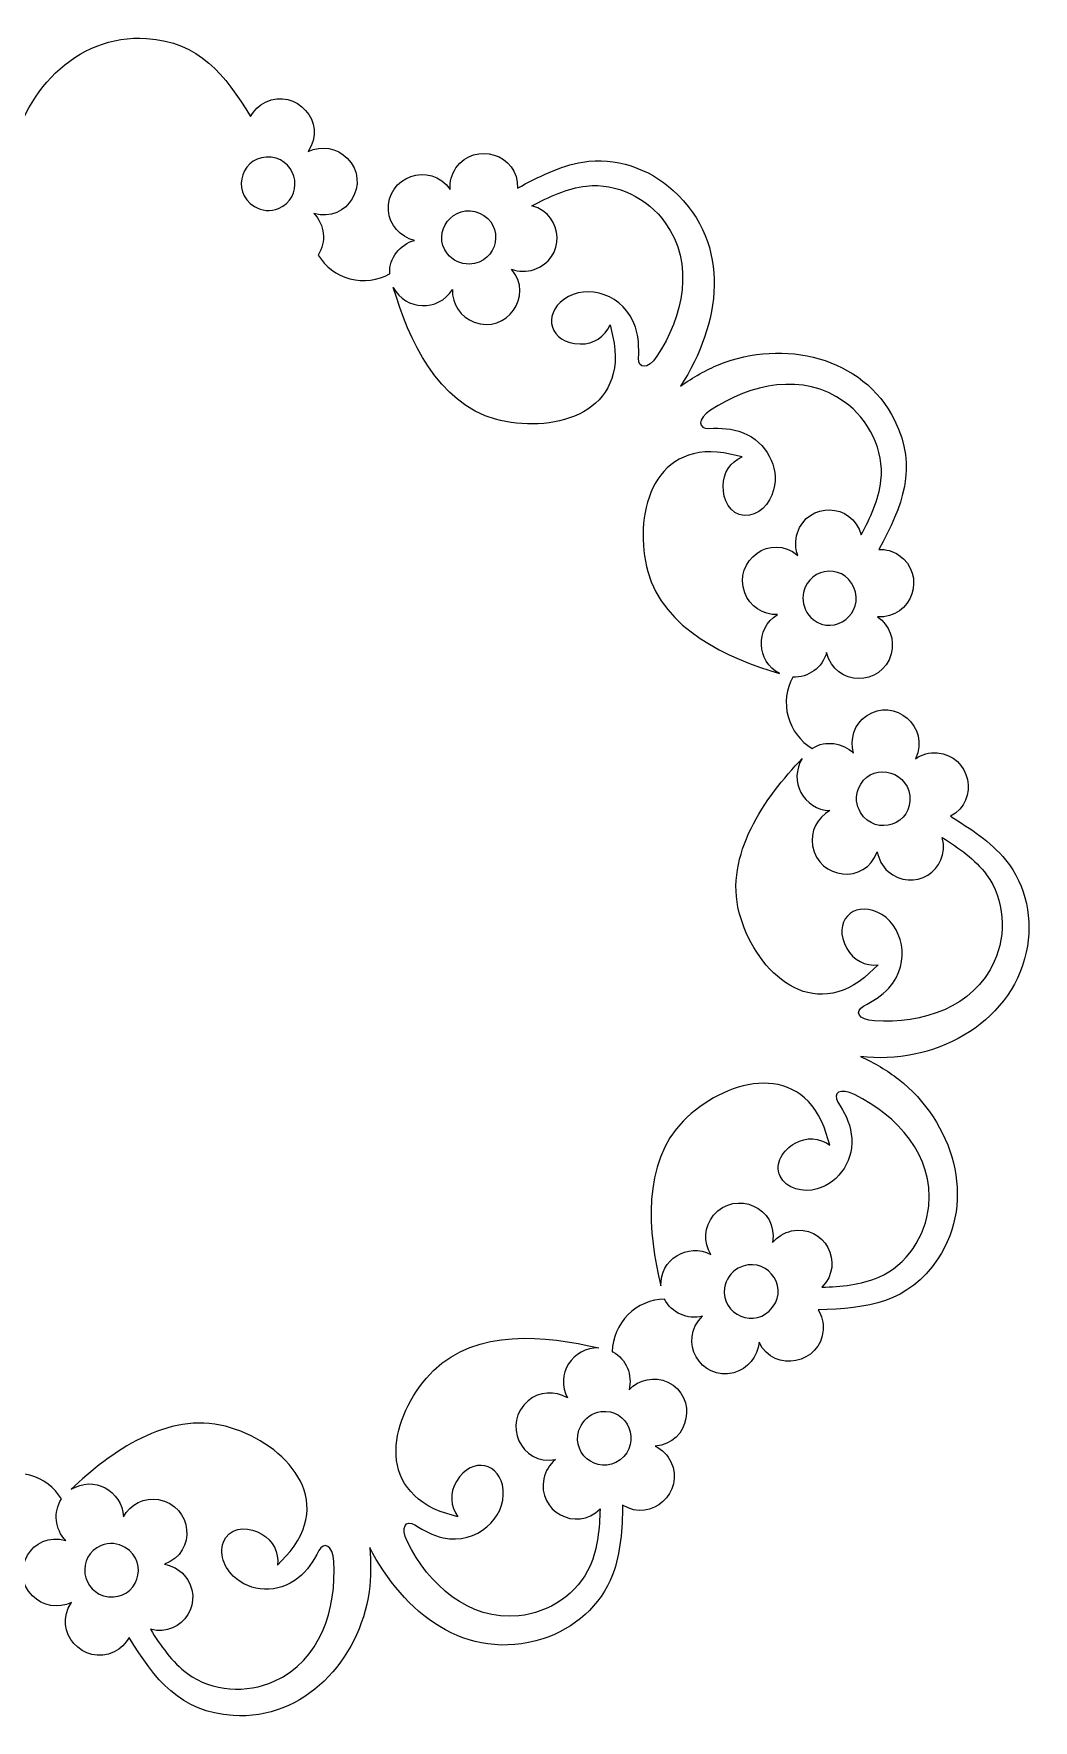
# Model space of a CAD drawing. Header units: millimetres. Extents: x -298 to 304, y -443 to 448.
# Drawn here: x 153 to 303.9, y 172.2 to 427 of the extents above; entities that cross this region are included whole.
import ezdxf

# ---------------------------------------------------------------- set-up
doc = ezdxf.new("R2010")
doc.units = ezdxf.units.MM
doc.header["$MEASUREMENT"] = 0
doc.layers.add('Camada 1', color=7, linetype='Continuous')

msp = doc.modelspace()

# ---------------------------------------------------------------- linework, layer by layer
at = {"layer": 'Camada 1', "color": 250, "lineweight": 9}
for points, knots in [([(250.6709, 373.7931), (256.6505, 383.0822), (258.5809, 395.1008), (249.5403, 403.3595), (249.5403, 403.3595), (245.9037, 406.6817), (240.8046, 408.4414), (235.9043, 407.6294), (235.9043, 407.6294), (232.382, 407.0458), (229.1413, 405.3865), (226.0405, 403.6941), (226.0405, 403.6941), (226.2273, 408.8275), (219.5737, 410.8767), (216.7305, 406.7501), (216.7305, 406.7501), (216.0724, 405.7952), (215.7827, 404.6458), (215.8684, 403.4928), (215.8684, 403.4928), (212.8691, 407.8434), (206.1228, 405.3843), (206.5356, 400.3041), (206.5356, 400.3041), (206.7145, 398.1058), (208.3403, 396.3195), (210.4603, 395.8075), (210.4603, 395.8075), (208.3112, 395.1915), (206.5969, 393.1408), (206.7314, 390.834), (206.7314, 390.834), (206.7314, 390.834), (206.7412, 390.7429), (206.7412, 390.7429), (206.7412, 390.7429), (206.7285, 390.7333), (206.7383, 390.737), (206.7202, 390.7309), (206.7202, 390.7309), (204.9348, 389.7408), (202.7816, 389.4502), (200.7219, 390.0019), (200.7219, 390.0019), (198.6862, 390.5473), (196.9874, 391.8496), (195.9294, 393.581), (195.9294, 393.581), (197.1996, 395.5925), (196.9188, 398.1697), (195.267, 399.8784), (195.267, 399.8784), (200.403, 398.3645), (203.9516, 404.5447), (200.3201, 408.2168), (200.3201, 408.2168), (198.7757, 409.7786), (196.4019, 410.1762), (194.426, 409.2383), (194.426, 409.2383), (197.3967, 413.5948), (192.5654, 418.936), (187.9646, 416.69), (187.9646, 416.69), (186.9987, 416.2185), (186.2194, 415.4461), (185.7174, 414.4985), (185.7174, 414.4985), (181.8352, 420.8611), (177.9942, 425.8007), (170.0104, 426.3232), (170.0104, 426.3232), (159.294, 427.0246), (150.9153, 417.9285), (149.4688, 407.5667), (149.4688, 407.5667), (149.1779, 405.4828), (149.1556, 403.2139), (149.3716, 400.9071), (149.3716, 400.9071), (149.3716, 400.9071), (147.5454, 404.4559), (147.5454, 404.4559), (147.5454, 404.4559), (142.5026, 412.602), (132.5023, 417.6596), (123.201, 414.7111), (123.201, 414.7111), (118.5055, 413.2229), (114.432, 409.6868), (112.6852, 405.037), (112.6852, 405.037), (111.4293, 401.6948), (111.2461, 398.0587), (111.1615, 394.527), (111.1615, 394.527), (106.809, 397.2555), (101.7076, 392.518), (103.8596, 387.9923), (103.8596, 387.9923), (104.3576, 386.945), (105.2081, 386.1194), (106.2496, 385.6172), (106.2496, 385.6172), (100.9822, 385.1951), (99.7388, 378.1229), (104.3447, 375.9404), (104.3447, 375.9404), (106.338, 374.9961), (108.6979, 375.511), (110.2012, 377.0909), (110.2012, 377.0909), (109.66, 374.9217), (110.579, 372.4118), (112.644, 371.3749), (112.644, 371.3749), (112.644, 371.3749), (112.7277, 371.3377), (112.7277, 371.3377), (112.7277, 371.3377), (112.7298, 371.3219), (112.7313, 371.3324), (112.7277, 371.3135), (112.7277, 371.3135), (112.6924, 369.2723), (111.8675, 367.2623), (110.3599, 365.7544), (110.3599, 365.7544), (108.8697, 364.2642), (106.8925, 363.4441), (104.8639, 363.3937), (104.8639, 363.3937), (103.7571, 365.4993), (101.3847, 366.5447), (99.079, 365.9685), (99.079, 365.9685), (102.9582, 369.6596), (99.3802, 375.8227), (94.3842, 374.5139), (94.3842, 374.5139), (92.2597, 373.9574), (90.7284, 372.1003), (90.5526, 369.9202), (90.5526, 369.9202), (88.2652, 374.6711), (81.2239, 373.1577), (80.8686, 368.0504), (80.8686, 368.0504), (80.794, 366.978), (81.0732, 365.917), (81.6429, 365.0084), (81.6429, 365.0084), (74.1916, 364.8276), (67.9933, 363.9711), (63.5489, 357.3181), (63.5489, 357.3181), (57.5832, 348.3881), (61.2714, 336.584), (69.5217, 330.1503), (69.5217, 330.1503), (71.1809, 328.8565), (73.1347, 327.7027), (75.2405, 326.7363), (75.2405, 326.7363), (75.2405, 326.7363), (71.254, 326.9292), (71.254, 326.9292), (71.254, 326.9292), (61.6779, 326.6351), (52.2977, 320.5034), (50.2005, 310.974), (50.2005, 310.974), (49.1416, 306.1635), (50.1673, 300.8676), (53.3207, 297.0298), (53.3207, 297.0298), (55.5872, 294.2713), (58.6445, 292.2945), (61.6608, 290.4553), (61.6608, 290.4553), (57.1216, 288.0502), (58.6737, 281.2635), (63.6691, 280.8645), (63.6691, 280.8645), (64.8251, 280.7722), (65.9652, 281.0959), (66.921, 281.7466), (66.921, 281.7466), (64.6528, 276.9739), (70.1557, 272.3609), (74.3489, 275.2587), (74.3489, 275.2587), (76.1633, 276.5126), (76.8973, 278.8138), (76.2807, 280.9056), (76.2807, 280.9056), (77.8887, 279.3524), (80.5218, 278.8933), (82.4525, 280.1633), (82.4525, 280.1633), (82.4525, 280.1633), (82.5263, 280.2172), (82.5263, 280.2172), (82.5263, 280.2172), (82.5411, 280.2109), (82.5329, 280.2176), (82.5473, 280.2051), (82.5473, 280.2051), (84.2974, 279.1538), (85.6256, 277.4345), (86.1777, 275.375), (86.1777, 275.375), (86.7232, 273.3391), (86.4449, 271.2169), (85.4743, 269.4349), (85.4743, 269.4349), (83.0973, 269.5291), (81.0056, 267.9973), (80.3519, 265.7124), (80.3519, 265.7124), (79.095, 270.9173), (71.9684, 270.9004), (70.6041, 265.9194), (70.6041, 265.9194), (70.0237, 263.801), (70.8663, 261.5464), (72.6665, 260.3041), (72.6665, 260.3041), (67.4084, 260.6987), (65.1983, 253.8441), (69.444, 250.9825), (69.444, 250.9825), (70.335, 250.3818), (71.3937, 250.0932), (72.4653, 250.1322), (72.4653, 250.1322), (68.8962, 243.5888), (66.539, 237.7927), (70.0783, 230.6172), (70.0783, 230.6172), (74.8291, 220.9857), (86.8958, 218.2777), (96.5928, 222.206), (96.5928, 222.206), (98.5428, 222.996), (100.5188, 224.111), (102.4088, 225.4515), (102.4088, 225.4515), (102.4088, 225.4515), (100.2484, 222.0956), (100.2484, 222.0956), (100.2484, 222.0956), (95.7152, 213.6554), (96.3352, 202.4661), (103.5393, 195.8851), (103.5393, 195.8851), (107.1759, 192.5629), (112.2751, 190.8032), (117.1753, 191.6152), (117.1753, 191.6152), (120.6977, 192.1988), (123.9383, 193.8581), (127.0391, 195.5506), (127.0391, 195.5506), (126.8523, 190.4171), (133.506, 188.368), (136.3491, 192.4945), (136.3491, 192.4945), (137.0072, 193.4494), (137.2969, 194.5988), (137.2112, 195.7518), (137.2112, 195.7518), (140.2105, 191.4012), (146.9568, 193.8603), (146.544, 198.9405), (146.544, 198.9405), (146.3651, 201.1388), (144.7393, 202.9251), (142.6193, 203.4371), (142.6193, 203.4371), (144.7684, 204.0531), (146.4827, 206.1038), (146.3482, 208.4106), (146.3482, 208.4106), (146.3482, 208.4106), (146.3384, 208.5017), (146.3384, 208.5017), (146.3384, 208.5017), (146.3512, 208.5114), (146.3413, 208.5076), (146.3594, 208.5138), (146.3594, 208.5138), (148.1448, 209.5038), (150.298, 209.7944), (152.3577, 209.2427), (152.3577, 209.2427), (154.3934, 208.6973), (156.0922, 207.395), (157.1501, 205.6635), (157.1501, 205.6635), (155.88, 203.6521), (156.1608, 201.0749), (157.8126, 199.3662), (157.8126, 199.3662), (152.6766, 200.8801), (149.128, 194.6999), (152.7595, 191.0278), (152.7595, 191.0278), (154.3039, 189.466), (156.6778, 189.0683), (158.6536, 190.0063), (158.6536, 190.0063), (155.683, 185.6498), (160.5143, 180.3087), (165.1151, 182.5545), (165.1151, 182.5545), (166.0809, 183.0261), (166.8603, 183.7986), (167.3622, 184.7461), (167.3622, 184.7461), (171.2444, 178.3835), (175.0854, 173.4439), (183.0692, 172.9214), (183.0692, 172.9214), (193.7856, 172.22), (202.1643, 181.3161), (203.6108, 191.6779), (203.6108, 191.6779), (203.9017, 193.7618), (203.9241, 196.0307), (203.7081, 198.3376), (203.7081, 198.3376), (208.7627, 188.5144), (218.2062, 180.8333), (229.8786, 184.5335), (229.8786, 184.5335), (234.5741, 186.0217), (238.6476, 189.5578), (240.3944, 194.2076), (240.3944, 194.2076), (241.6503, 197.5498), (241.8335, 201.1859), (241.9182, 204.7177), (241.9182, 204.7177), (246.2706, 201.9891), (251.3721, 206.7267), (249.22, 211.2523), (249.22, 211.2523), (248.722, 212.2996), (247.8715, 213.1252), (246.83, 213.6274), (246.83, 213.6274), (252.0975, 214.0496), (253.3409, 221.1218), (248.7348, 223.3043), (248.7348, 223.3043), (246.7416, 224.2485), (244.3817, 223.7336), (242.8784, 222.1537), (242.8784, 222.1537), (243.4196, 224.3229), (242.5006, 226.8328), (240.4356, 227.8697), (240.4356, 227.8697), (240.4356, 227.8697), (240.3519, 227.9069), (240.3519, 227.9069), (240.3519, 227.9069), (240.3499, 227.9227), (240.3483, 227.9122), (240.3519, 227.931), (240.3519, 227.931), (240.3872, 229.9723), (241.2121, 231.9823), (242.7197, 233.4902), (242.7197, 233.4902), (244.2099, 234.9804), (246.1871, 235.8005), (248.2156, 235.851), (248.2156, 235.851), (249.3225, 233.7453), (251.6949, 232.6999), (254.0006, 233.2761), (254.0006, 233.2761), (250.1215, 229.5851), (253.6994, 223.4219), (258.6954, 224.7307), (258.6954, 224.7307), (260.82, 225.2873), (262.3514, 227.1443), (262.527, 229.3244), (262.527, 229.3244), (264.8144, 224.5735), (271.8557, 226.0869), (272.2111, 231.1943), (272.2111, 231.1943), (272.2856, 232.2666), (272.0064, 233.3276), (271.4367, 234.2362), (271.4367, 234.2362), (278.888, 234.417), (285.0863, 235.2735), (289.5307, 241.9265), (289.5307, 241.9265), (295.4964, 250.8565), (291.8083, 262.6606), (283.5579, 269.0943), (283.5579, 269.0943), (281.8987, 270.3881), (279.9449, 271.5419), (277.8391, 272.5083), (277.8391, 272.5083), (288.57, 271.1717), (300.427, 277.1287), (302.8791, 288.2706), (302.8791, 288.2706), (303.938, 293.0811), (302.9123, 298.377), (299.7589, 302.2148), (299.7589, 302.2148), (297.4924, 304.9733), (294.4351, 306.9501), (291.4188, 308.7893), (291.4188, 308.7893), (295.958, 311.1944), (294.4059, 317.9811), (289.4105, 318.3801), (289.4105, 318.3801), (288.2545, 318.4724), (287.1144, 318.1487), (286.1586, 317.498), (286.1586, 317.498), (288.4268, 322.2707), (282.9239, 326.8837), (278.7307, 323.9859), (278.7307, 323.9859), (276.9163, 322.732), (276.1824, 320.4308), (276.7989, 318.339), (276.7989, 318.339), (275.1909, 319.8922), (272.5578, 320.3513), (270.6271, 319.0813), (270.6271, 319.0813), (270.6271, 319.0813), (270.5533, 319.0274), (270.5533, 319.0274), (270.5533, 319.0274), (270.5385, 319.0337), (270.5467, 319.027), (270.5323, 319.0395), (270.5323, 319.0395), (268.7822, 320.0908), (267.454, 321.8101), (266.9019, 323.8696), (266.9019, 323.8696), (266.3564, 325.9055), (266.6347, 328.0277), (267.6053, 329.8098), (267.6053, 329.8098), (269.9823, 329.7155), (272.074, 331.2473), (272.7277, 333.5322), (272.7277, 333.5322), (273.9846, 328.3273), (281.1112, 328.3442), (282.4755, 333.3252), (282.4755, 333.3252), (283.0559, 335.4436), (282.2133, 337.6982), (280.4131, 338.9405), (280.4131, 338.9405), (285.6713, 338.546), (287.8813, 345.4005), (283.6358, 348.2621), (283.6358, 348.2621), (282.7446, 348.8628), (281.6859, 349.1514), (280.6143, 349.1124), (280.6143, 349.1124), (284.1834, 355.6558), (286.5406, 361.4519), (283.0013, 368.6274), (283.0013, 368.6274), (278.2505, 378.2589), (266.1838, 380.9669), (256.4869, 377.0387), (256.4869, 377.0387), (254.5368, 376.2486), (252.5608, 375.1336), (250.6709, 373.7931)], [0, 0, 0, 0, 0.00806452, 0.00806452, 0.00806452, 0.00806452, 0.01612903, 0.01612903, 0.01612903, 0.01612903, 0.02419355, 0.02419355, 0.02419355, 0.02419355, 0.03225806, 0.03225806, 0.03225806, 0.03225806, 0.04032258, 0.04032258, 0.04032258, 0.04032258, 0.0483871, 0.0483871, 0.0483871, 0.0483871, 0.05645161, 0.05645161, 0.05645161, 0.05645161, 0.06451613, 0.06451613, 0.06451613, 0.06451613, 0.07258065, 0.07258065, 0.07258065, 0.07258065, 0.08064516, 0.08064516, 0.08064516, 0.08064516, 0.08870968, 0.08870968, 0.08870968, 0.08870968, 0.09677419, 0.09677419, 0.09677419, 0.09677419, 0.10483871, 0.10483871, 0.10483871, 0.10483871, 0.11290323, 0.11290323, 0.11290323, 0.11290323, 0.12096774, 0.12096774, 0.12096774, 0.12096774, 0.12903226, 0.12903226, 0.12903226, 0.12903226, 0.13709677, 0.13709677, 0.13709677, 0.13709677, 0.14516129, 0.14516129, 0.14516129, 0.14516129, 0.15322581, 0.15322581, 0.15322581, 0.15322581, 0.16129032, 0.16129032, 0.16129032, 0.16129032, 0.16935484, 0.16935484, 0.16935484, 0.16935484, 0.17741935, 0.17741935, 0.17741935, 0.17741935, 0.18548387, 0.18548387, 0.18548387, 0.18548387, 0.19354839, 0.19354839, 0.19354839, 0.19354839, 0.2016129, 0.2016129, 0.2016129, 0.2016129, 0.20967742, 0.20967742, 0.20967742, 0.20967742, 0.21774194, 0.21774194, 0.21774194, 0.21774194, 0.22580645, 0.22580645, 0.22580645, 0.22580645, 0.23387097, 0.23387097, 0.23387097, 0.23387097, 0.24193548, 0.24193548, 0.24193548, 0.24193548, 0.25, 0.25, 0.25, 0.25, 0.25806452, 0.25806452, 0.25806452, 0.25806452, 0.26612903, 0.26612903, 0.26612903, 0.26612903, 0.27419355, 0.27419355, 0.27419355, 0.27419355, 0.28225806, 0.28225806, 0.28225806, 0.28225806, 0.29032258, 0.29032258, 0.29032258, 0.29032258, 0.2983871, 0.2983871, 0.2983871, 0.2983871, 0.30645161, 0.30645161, 0.30645161, 0.30645161, 0.31451613, 0.31451613, 0.31451613, 0.31451613, 0.32258065, 0.32258065, 0.32258065, 0.32258065, 0.33064516, 0.33064516, 0.33064516, 0.33064516, 0.33870968, 0.33870968, 0.33870968, 0.33870968, 0.34677419, 0.34677419, 0.34677419, 0.34677419, 0.35483871, 0.35483871, 0.35483871, 0.35483871, 0.36290323, 0.36290323, 0.36290323, 0.36290323, 0.37096774, 0.37096774, 0.37096774, 0.37096774, 0.37903226, 0.37903226, 0.37903226, 0.37903226, 0.38709677, 0.38709677, 0.38709677, 0.38709677, 0.39516129, 0.39516129, 0.39516129, 0.39516129, 0.40322581, 0.40322581, 0.40322581, 0.40322581, 0.41129032, 0.41129032, 0.41129032, 0.41129032, 0.41935484, 0.41935484, 0.41935484, 0.41935484, 0.42741935, 0.42741935, 0.42741935, 0.42741935, 0.43548387, 0.43548387, 0.43548387, 0.43548387, 0.44354839, 0.44354839, 0.44354839, 0.44354839, 0.4516129, 0.4516129, 0.4516129, 0.4516129, 0.45967742, 0.45967742, 0.45967742, 0.45967742, 0.46774194, 0.46774194, 0.46774194, 0.46774194, 0.47580645, 0.47580645, 0.47580645, 0.47580645, 0.48387097, 0.48387097, 0.48387097, 0.48387097, 0.49193548, 0.49193548, 0.49193548, 0.49193548, 0.5, 0.5, 0.5, 0.5, 0.50806452, 0.50806452, 0.50806452, 0.50806452, 0.51612903, 0.51612903, 0.51612903, 0.51612903, 0.52419355, 0.52419355, 0.52419355, 0.52419355, 0.53225806, 0.53225806, 0.53225806, 0.53225806, 0.54032258, 0.54032258, 0.54032258, 0.54032258, 0.5483871, 0.5483871, 0.5483871, 0.5483871, 0.55645161, 0.55645161, 0.55645161, 0.55645161, 0.56451613, 0.56451613, 0.56451613, 0.56451613, 0.57258065, 0.57258065, 0.57258065, 0.57258065, 0.58064516, 0.58064516, 0.58064516, 0.58064516, 0.58870968, 0.58870968, 0.58870968, 0.58870968, 0.59677419, 0.59677419, 0.59677419, 0.59677419, 0.60483871, 0.60483871, 0.60483871, 0.60483871, 0.61290323, 0.61290323, 0.61290323, 0.61290323, 0.62096774, 0.62096774, 0.62096774, 0.62096774, 0.62903226, 0.62903226, 0.62903226, 0.62903226, 0.63709677, 0.63709677, 0.63709677, 0.63709677, 0.64516129, 0.64516129, 0.64516129, 0.64516129, 0.65322581, 0.65322581, 0.65322581, 0.65322581, 0.66129032, 0.66129032, 0.66129032, 0.66129032, 0.66935484, 0.66935484, 0.66935484, 0.66935484, 0.67741935, 0.67741935, 0.67741935, 0.67741935, 0.68548387, 0.68548387, 0.68548387, 0.68548387, 0.69354839, 0.69354839, 0.69354839, 0.69354839, 0.7016129, 0.7016129, 0.7016129, 0.7016129, 0.70967742, 0.70967742, 0.70967742, 0.70967742, 0.71774194, 0.71774194, 0.71774194, 0.71774194, 0.72580645, 0.72580645, 0.72580645, 0.72580645, 0.73387097, 0.73387097, 0.73387097, 0.73387097, 0.74193548, 0.74193548, 0.74193548, 0.74193548, 0.75, 0.75, 0.75, 0.75, 0.75806452, 0.75806452, 0.75806452, 0.75806452, 0.76612903, 0.76612903, 0.76612903, 0.76612903, 0.77419355, 0.77419355, 0.77419355, 0.77419355, 0.78225806, 0.78225806, 0.78225806, 0.78225806, 0.79032258, 0.79032258, 0.79032258, 0.79032258, 0.7983871, 0.7983871, 0.7983871, 0.7983871, 0.80645161, 0.80645161, 0.80645161, 0.80645161, 0.81451613, 0.81451613, 0.81451613, 0.81451613, 0.82258065, 0.82258065, 0.82258065, 0.82258065, 0.83064516, 0.83064516, 0.83064516, 0.83064516, 0.83870968, 0.83870968, 0.83870968, 0.83870968, 0.84677419, 0.84677419, 0.84677419, 0.84677419, 0.85483871, 0.85483871, 0.85483871, 0.85483871, 0.86290323, 0.86290323, 0.86290323, 0.86290323, 0.87096774, 0.87096774, 0.87096774, 0.87096774, 0.87903226, 0.87903226, 0.87903226, 0.87903226, 0.88709677, 0.88709677, 0.88709677, 0.88709677, 0.89516129, 0.89516129, 0.89516129, 0.89516129, 0.90322581, 0.90322581, 0.90322581, 0.90322581, 0.91129032, 0.91129032, 0.91129032, 0.91129032, 0.91935484, 0.91935484, 0.91935484, 0.91935484, 0.92741935, 0.92741935, 0.92741935, 0.92741935, 0.93548387, 0.93548387, 0.93548387, 0.93548387, 0.94354839, 0.94354839, 0.94354839, 0.94354839, 0.9516129, 0.9516129, 0.9516129, 0.9516129, 0.95967742, 0.95967742, 0.95967742, 0.95967742, 0.96774194, 0.96774194, 0.96774194, 0.96774194, 0.97580645, 0.97580645, 0.97580645, 0.97580645, 0.98387097, 0.98387097, 0.98387097, 0.98387097, 1, 1, 1, 1]), ([(186.297, 400.9185), (182.5143, 403.2629), (184.5714, 408.8931), (188.8278, 408.3675), (188.8278, 408.3675), (192.9743, 407.8554), (193.7816, 402.1528), (189.9275, 400.6155), (189.9275, 400.6155), (188.7183, 400.1331), (187.4176, 400.2608), (186.297, 400.9185)], [0, 0, 0, 0, 0.25, 0.25, 0.25, 0.25, 0.5, 0.5, 0.5, 0.5, 1, 1, 1, 1]), ([(240.0184, 383.0314), (239.2347, 381.2217), (237.5097, 380.1203), (235.4965, 380.1593), (235.4965, 380.1593), (230.8204, 380.25), (229.8211, 384.589), (233.0378, 386.8927), (233.0378, 386.8927), (236.5187, 389.3857), (242.2401, 387.6418), (243.8562, 382.6717), (243.8562, 382.6717), (244.3706, 381.0898), (244.3811, 379.6536), (244.3181, 378.017), (244.3181, 378.017), (244.2555, 376.3909), (245.7134, 376.2416), (247.078, 378.2911), (247.078, 378.2911), (251.0812, 384.3036), (252.8182, 392.2683), (248.3458, 398.4785), (248.3458, 398.4785), (245.6831, 402.1756), (241.0112, 404.542), (236.4304, 404.0149), (236.4304, 404.0149), (233.5086, 403.6788), (230.7928, 402.3832), (228.2233, 401.0266), (228.2233, 401.0266), (233.1737, 399.6908), (233.2722, 392.9353), (228.5315, 391.3839), (228.5315, 391.3839), (227.4262, 391.0222), (226.2399, 391.0597), (225.1472, 391.4462), (225.1472, 391.4462), (228.606, 387.4054), (224.3491, 381.6542), (219.5074, 383.4372), (219.5074, 383.4372), (217.4544, 384.1933), (216.1263, 386.1843), (216.1948, 388.3627), (216.1948, 388.3627), (214.0865, 385), (209.1218, 385.1747), (207.2784, 388.6989), (207.2784, 388.6989), (209.5893, 380.8218), (214.0109, 371.1698), (222.709, 368.7918), (222.709, 368.7918), (230.8629, 366.5625), (242.2475, 369.2725), (240.6407, 380.2827), (240.6407, 380.2827), (240.6407, 380.2827), (240.0184, 383.0314), (240.0184, 383.0314)], [0, 0, 0, 0, 0.05882353, 0.05882353, 0.05882353, 0.05882353, 0.11764706, 0.11764706, 0.11764706, 0.11764706, 0.17647059, 0.17647059, 0.17647059, 0.17647059, 0.23529412, 0.23529412, 0.23529412, 0.23529412, 0.29411765, 0.29411765, 0.29411765, 0.29411765, 0.35294118, 0.35294118, 0.35294118, 0.35294118, 0.41176471, 0.41176471, 0.41176471, 0.41176471, 0.47058824, 0.47058824, 0.47058824, 0.47058824, 0.52941176, 0.52941176, 0.52941176, 0.52941176, 0.58823529, 0.58823529, 0.58823529, 0.58823529, 0.64705882, 0.64705882, 0.64705882, 0.64705882, 0.70588235, 0.70588235, 0.70588235, 0.70588235, 0.76470588, 0.76470588, 0.76470588, 0.76470588, 0.82352941, 0.82352941, 0.82352941, 0.82352941, 0.88235294, 0.88235294, 0.88235294, 0.88235294, 1, 1, 1, 1]), ([(218.7484, 392.2232), (223.1975, 392.3634), (224.2296, 398.266), (220.2811, 399.9395), (220.2811, 399.9395), (216.4355, 401.5693), (212.883, 397.0352), (215.4529, 393.776), (215.4529, 393.776), (216.2595, 392.753), (217.4484, 392.2145), (218.7484, 392.2232)], [0, 0, 0, 0, 0.25, 0.25, 0.25, 0.25, 0.5, 0.5, 0.5, 0.5, 1, 1, 1, 1]), ([(259.9517, 363.0904), (258.1838, 362.3304), (257.0752, 360.6137), (257.0782, 358.7027), (257.0782, 358.7027), (257.0815, 356.6642), (258.1024, 354.3879), (260.2588, 354.2352), (260.2588, 354.2352), (262.4374, 354.0808), (264.1679, 355.9875), (264.7249, 358.1113), (264.7249, 358.1113), (265.6319, 361.5688), (263.6119, 365.3483), (260.1239, 366.7365), (260.1239, 366.7365), (258.3633, 367.4372), (256.7915, 367.4609), (254.9373, 367.3903), (254.9373, 367.3903), (253.3085, 367.3283), (253.1649, 368.7874), (255.2114, 370.15), (255.2114, 370.15), (261.2076, 374.1423), (269.176, 375.8983), (275.3988, 371.4178), (275.3988, 371.4178), (279.0958, 368.7561), (281.4626, 364.0825), (280.9353, 359.5025), (280.9353, 359.5025), (280.5988, 356.5808), (279.304, 353.8647), (277.9469, 351.2955), (277.9469, 351.2955), (276.6111, 356.2457), (269.8557, 356.3444), (268.3043, 351.6036), (268.3043, 351.6036), (267.9426, 350.4981), (267.98, 349.312), (268.3665, 348.2191), (268.3665, 348.2191), (264.3285, 351.6787), (258.5742, 347.422), (260.3576, 342.5793), (260.3576, 342.5793), (261.1144, 340.5239), (263.104, 339.2016), (265.283, 339.2669), (265.283, 339.2669), (261.9184, 337.1575), (262.0968, 332.1956), (265.6193, 330.3505), (265.6193, 330.3505), (257.7418, 332.6634), (248.0905, 337.0814), (245.7121, 345.781), (245.7121, 345.781), (243.4829, 353.9349), (246.1928, 365.3196), (257.2031, 363.7128), (257.2031, 363.7128), (257.2031, 363.7128), (259.9517, 363.0904), (259.9517, 363.0904)], [0, 0, 0, 0, 0.05555556, 0.05555556, 0.05555556, 0.05555556, 0.11111111, 0.11111111, 0.11111111, 0.11111111, 0.16666667, 0.16666667, 0.16666667, 0.16666667, 0.22222222, 0.22222222, 0.22222222, 0.22222222, 0.27777778, 0.27777778, 0.27777778, 0.27777778, 0.33333333, 0.33333333, 0.33333333, 0.33333333, 0.38888889, 0.38888889, 0.38888889, 0.38888889, 0.44444444, 0.44444444, 0.44444444, 0.44444444, 0.5, 0.5, 0.5, 0.5, 0.55555556, 0.55555556, 0.55555556, 0.55555556, 0.61111111, 0.61111111, 0.61111111, 0.61111111, 0.66666667, 0.66666667, 0.66666667, 0.66666667, 0.72222222, 0.72222222, 0.72222222, 0.72222222, 0.77777778, 0.77777778, 0.77777778, 0.77777778, 0.83333333, 0.83333333, 0.83333333, 0.83333333, 0.88888889, 0.88888889, 0.88888889, 0.88888889, 1, 1, 1, 1]), ([(269.1435, 341.8205), (269.2825, 346.2686), (275.1869, 347.3022), (276.8599, 343.3531), (276.8599, 343.3531), (278.4897, 339.5062), (273.9546, 335.9554), (270.6963, 338.5248), (270.6963, 338.5248), (269.674, 339.3308), (269.1341, 340.5211), (269.1435, 341.8205)], [0, 0, 0, 0, 0.25, 0.25, 0.25, 0.25, 0.5, 0.5, 0.5, 0.5, 1, 1, 1, 1]), ([(280.5135, 286.3529), (278.5545, 286.1266), (276.738, 287.0697), (275.7652, 288.8329), (275.7652, 288.8329), (273.5058, 292.9278), (276.7637, 295.9627), (280.3671, 294.3288), (280.3671, 294.3288), (284.2667, 292.5607), (285.617, 286.7339), (282.1209, 282.8493), (282.1209, 282.8493), (281.0081, 281.6128), (279.7695, 280.8857), (278.3207, 280.1219), (278.3207, 280.1219), (276.8813, 279.3632), (277.481, 278.0258), (279.9381, 277.8688), (279.9381, 277.8688), (287.1468, 277.4082), (294.9129, 279.8862), (298.0547, 286.8647), (298.0547, 286.8647), (299.9251, 291.0191), (299.6386, 296.2484), (296.8918, 299.9519), (296.8918, 299.9519), (295.1398, 302.3142), (292.6599, 304.0184), (290.2003, 305.5652), (290.2003, 305.5652), (291.5185, 300.6102), (285.7174, 297.1471), (282.0036, 300.4771), (282.0036, 300.4771), (281.1377, 301.2535), (280.577, 302.2994), (280.3653, 303.4391), (280.3653, 303.4391), (278.5954, 298.4233), (271.4862, 299.2342), (270.6095, 304.3188), (270.6095, 304.3188), (270.2377, 306.4747), (271.2979, 308.6205), (273.2188, 309.6501), (273.2188, 309.6501), (269.2524, 309.7947), (266.9213, 314.1816), (269.0518, 317.54), (269.0518, 317.54), (263.3854, 311.6004), (257.2373, 302.9451), (259.5268, 294.2234), (259.5268, 294.2234), (261.6733, 286.0475), (269.7125, 277.5428), (278.4442, 284.4394), (278.4442, 284.4394), (278.4442, 284.4394), (280.5135, 286.3529), (280.5135, 286.3529)], [0, 0, 0, 0, 0.05882353, 0.05882353, 0.05882353, 0.05882353, 0.11764706, 0.11764706, 0.11764706, 0.11764706, 0.17647059, 0.17647059, 0.17647059, 0.17647059, 0.23529412, 0.23529412, 0.23529412, 0.23529412, 0.29411765, 0.29411765, 0.29411765, 0.29411765, 0.35294118, 0.35294118, 0.35294118, 0.35294118, 0.41176471, 0.41176471, 0.41176471, 0.41176471, 0.47058824, 0.47058824, 0.47058824, 0.47058824, 0.52941176, 0.52941176, 0.52941176, 0.52941176, 0.58823529, 0.58823529, 0.58823529, 0.58823529, 0.64705882, 0.64705882, 0.64705882, 0.64705882, 0.70588235, 0.70588235, 0.70588235, 0.70588235, 0.76470588, 0.76470588, 0.76470588, 0.76470588, 0.82352941, 0.82352941, 0.82352941, 0.82352941, 0.88235294, 0.88235294, 0.88235294, 0.88235294, 1, 1, 1, 1]), ([(277.8387, 309.369), (280.1848, 305.5861), (285.8128, 307.6436), (285.2877, 311.8998), (285.2877, 311.8998), (284.7765, 316.0451), (279.0733, 316.8546), (277.5358, 312.9996), (277.5358, 312.9996), (277.0531, 311.7894), (277.1812, 310.4906), (277.8387, 309.369)], [0, 0, 0, 0, 0.25, 0.25, 0.25, 0.25, 0.5, 0.5, 0.5, 0.5, 1, 1, 1, 1]), ([(273.2108, 259.1195), (271.6687, 260.2705), (269.6276, 260.3724), (267.9741, 259.4142), (267.9741, 259.4142), (266.2103, 258.392), (264.7495, 256.3699), (265.6954, 254.4259), (265.6954, 254.4259), (266.651, 252.462), (269.1675, 251.9168), (271.2853, 252.4963), (271.2853, 252.4963), (274.7331, 253.4397), (276.9961, 257.0786), (276.4544, 260.7935), (276.4544, 260.7935), (276.1809, 262.6685), (275.4155, 264.0416), (274.4273, 265.612), (274.4273, 265.612), (273.5592, 266.9917), (274.7511, 267.8456), (276.9545, 266.7546), (276.9545, 266.7546), (283.4099, 263.5579), (288.9148, 257.535), (288.1461, 249.9056), (288.1461, 249.9056), (287.6894, 245.373), (284.8254, 240.9866), (280.5954, 239.1532), (280.5954, 239.1532), (277.8968, 237.9837), (274.8972, 237.7471), (271.9936, 237.6377), (271.9936, 237.6377), (275.6127, 241.2697), (272.3205, 247.1694), (267.4391, 246.1425), (267.4391, 246.1425), (266.3009, 245.9031), (265.2924, 245.2775), (264.5393, 244.3963), (264.5393, 244.3963), (265.5163, 249.6232), (258.9528, 252.4782), (255.6506, 248.5126), (255.6506, 248.5126), (254.249, 246.8293), (254.0986, 244.4453), (255.2447, 242.5907), (255.2447, 242.5907), (251.7355, 244.4499), (247.5275, 241.8145), (247.691, 237.8414), (247.691, 237.8414), (245.7552, 245.8198), (244.7557, 256.3871), (251.1006, 262.7967), (251.1006, 262.7967), (257.0474, 268.8042), (268.2618, 272.1497), (272.3755, 261.8111), (272.3755, 261.8111), (272.3755, 261.8111), (273.2108, 259.1195), (273.2108, 259.1195)], [0, 0, 0, 0, 0.05555556, 0.05555556, 0.05555556, 0.05555556, 0.11111111, 0.11111111, 0.11111111, 0.11111111, 0.16666667, 0.16666667, 0.16666667, 0.16666667, 0.22222222, 0.22222222, 0.22222222, 0.22222222, 0.27777778, 0.27777778, 0.27777778, 0.27777778, 0.33333333, 0.33333333, 0.33333333, 0.33333333, 0.38888889, 0.38888889, 0.38888889, 0.38888889, 0.44444444, 0.44444444, 0.44444444, 0.44444444, 0.5, 0.5, 0.5, 0.5, 0.55555556, 0.55555556, 0.55555556, 0.55555556, 0.61111111, 0.61111111, 0.61111111, 0.61111111, 0.66666667, 0.66666667, 0.66666667, 0.66666667, 0.72222222, 0.72222222, 0.72222222, 0.72222222, 0.77777778, 0.77777778, 0.77777778, 0.77777778, 0.83333333, 0.83333333, 0.83333333, 0.83333333, 0.88888889, 0.88888889, 0.88888889, 0.88888889, 1, 1, 1, 1]), ([(259.3863, 240.5243), (263.308, 242.6279), (267.1554, 238.0315), (264.5719, 234.6079), (264.5719, 234.6079), (262.0552, 231.2731), (256.7128, 233.4251), (257.3086, 237.5316), (257.3086, 237.5316), (257.4955, 238.82), (258.2565, 239.8827), (259.3863, 240.5243)], [0, 0, 0, 0, 0.25, 0.25, 0.25, 0.25, 0.5, 0.5, 0.5, 0.5, 1, 1, 1, 1]), ([(217.0349, 202.9438), (215.8596, 204.5272), (215.7681, 206.5719), (216.8086, 208.2959), (216.8086, 208.2959), (219.2251, 212.3001), (223.4824, 210.9959), (223.8691, 207.0585), (223.8691, 207.0585), (224.2878, 202.7973), (219.9167, 198.7145), (214.8045, 199.7999), (214.8045, 199.7999), (213.1773, 200.1454), (211.9282, 200.8545), (210.5424, 201.7273), (210.5424, 201.7273), (209.1655, 202.5945), (208.3073, 201.4064), (209.3999, 199.2), (209.3999, 199.2), (212.6052, 192.7268), (218.6343, 187.2403), (226.2488, 188.0085), (226.2488, 188.0085), (230.7818, 188.4658), (235.1673, 191.3286), (237.0012, 195.5592), (237.0012, 195.5592), (238.1709, 198.2576), (238.4069, 201.2573), (238.5167, 204.1609), (238.5167, 204.1609), (234.8847, 200.5418), (228.985, 203.834), (230.0119, 208.7153), (230.0119, 208.7153), (230.2513, 209.8535), (230.8769, 210.862), (231.758, 211.6152), (231.758, 211.6152), (226.5292, 210.6401), (223.6768, 217.2022), (227.6418, 220.5038), (227.6418, 220.5038), (229.3231, 221.9038), (231.7115, 222.0585), (233.5637, 220.9099), (233.5637, 220.9099), (231.7056, 224.4171), (234.3395, 228.6293), (238.3131, 228.4635), (238.3131, 228.4635), (230.3359, 230.4009), (219.7662, 231.3977), (213.3578, 225.0539), (213.3578, 225.0539), (207.3504, 219.1071), (204.0049, 207.8927), (214.3434, 203.7791), (214.3434, 203.7791), (214.3434, 203.7791), (217.0349, 202.9438), (217.0349, 202.9438)], [0, 0, 0, 0, 0.05882353, 0.05882353, 0.05882353, 0.05882353, 0.11764706, 0.11764706, 0.11764706, 0.11764706, 0.17647059, 0.17647059, 0.17647059, 0.17647059, 0.23529412, 0.23529412, 0.23529412, 0.23529412, 0.29411765, 0.29411765, 0.29411765, 0.29411765, 0.35294118, 0.35294118, 0.35294118, 0.35294118, 0.41176471, 0.41176471, 0.41176471, 0.41176471, 0.47058824, 0.47058824, 0.47058824, 0.47058824, 0.52941176, 0.52941176, 0.52941176, 0.52941176, 0.58823529, 0.58823529, 0.58823529, 0.58823529, 0.64705882, 0.64705882, 0.64705882, 0.64705882, 0.70588235, 0.70588235, 0.70588235, 0.70588235, 0.76470588, 0.76470588, 0.76470588, 0.76470588, 0.82352941, 0.82352941, 0.82352941, 0.82352941, 0.88235294, 0.88235294, 0.88235294, 0.88235294, 1, 1, 1, 1]), ([(235.6301, 216.7681), (233.5271, 212.845), (238.1229, 208.9998), (241.5465, 211.5825), (241.5465, 211.5825), (244.8808, 214.098), (242.7302, 219.4418), (238.6229, 218.8459), (238.6229, 218.8459), (237.3335, 218.6588), (236.2726, 217.8984), (235.6301, 216.7681)], [0, 0, 0, 0, 0.25, 0.25, 0.25, 0.25, 0.5, 0.5, 0.5, 0.5, 1, 1, 1, 1]), ([(189.7989, 195.6513), (190.0246, 197.5623), (189.0924, 199.3809), (187.4357, 200.3338), (187.4357, 200.3338), (185.6686, 201.3504), (183.1869, 201.6041), (181.9765, 199.8131), (181.9765, 199.8131), (180.7533, 198.0036), (181.5395, 195.5516), (183.1002, 194.0073), (183.1002, 194.0073), (185.641, 191.493), (189.9241, 191.3527), (192.8704, 193.6792), (192.8704, 193.6792), (194.3574, 194.8536), (195.1639, 196.2031), (196.0298, 197.844), (196.0298, 197.844), (196.7906, 199.2857), (198.126, 198.6805), (198.2828, 196.2267), (198.2828, 196.2267), (198.7422, 189.0379), (196.2786, 181.2591), (189.287, 178.1102), (189.287, 178.1102), (185.1333, 176.2393), (179.9026, 176.5264), (176.1998, 179.273), (176.1998, 179.273), (173.8378, 181.0252), (172.1329, 183.5047), (170.5865, 185.9646), (170.5865, 185.9646), (175.5414, 184.6464), (179.0046, 190.4474), (175.6747, 194.1614), (175.6747, 194.1614), (174.8982, 195.0272), (173.8522, 195.5879), (172.7124, 195.7996), (172.7124, 195.7996), (177.7276, 197.5669), (176.9183, 204.6786), (171.8328, 205.5555), (171.8328, 205.5555), (169.6744, 205.9277), (167.5344, 204.8658), (166.5014, 202.9461), (166.5014, 202.9461), (166.3569, 206.9147), (161.9706, 209.2411), (158.6115, 207.1131), (158.6115, 207.1131), (164.5532, 212.7787), (173.205, 218.9281), (181.9282, 216.638), (181.9282, 216.638), (190.1044, 214.4916), (198.6088, 206.4524), (191.7122, 197.7206), (191.7122, 197.7206), (191.7122, 197.7206), (189.7989, 195.6513), (189.7989, 195.6513)], [0, 0, 0, 0, 0.05555556, 0.05555556, 0.05555556, 0.05555556, 0.11111111, 0.11111111, 0.11111111, 0.11111111, 0.16666667, 0.16666667, 0.16666667, 0.16666667, 0.22222222, 0.22222222, 0.22222222, 0.22222222, 0.27777778, 0.27777778, 0.27777778, 0.27777778, 0.33333333, 0.33333333, 0.33333333, 0.33333333, 0.38888889, 0.38888889, 0.38888889, 0.38888889, 0.44444444, 0.44444444, 0.44444444, 0.44444444, 0.5, 0.5, 0.5, 0.5, 0.55555556, 0.55555556, 0.55555556, 0.55555556, 0.61111111, 0.61111111, 0.61111111, 0.61111111, 0.66666667, 0.66666667, 0.66666667, 0.66666667, 0.72222222, 0.72222222, 0.72222222, 0.72222222, 0.77777778, 0.77777778, 0.77777778, 0.77777778, 0.83333333, 0.83333333, 0.83333333, 0.83333333, 0.88888889, 0.88888889, 0.88888889, 0.88888889, 1, 1, 1, 1]), ([(166.7826, 198.3261), (170.5653, 195.9817), (168.5083, 190.3516), (164.2518, 190.8771), (164.2518, 190.8771), (160.1053, 191.3892), (159.2979, 197.0919), (163.1521, 198.6291), (163.1521, 198.6291), (164.3613, 199.1115), (165.662, 198.9838), (166.7826, 198.3261)], [0, 0, 0, 0, 0.25, 0.25, 0.25, 0.25, 0.5, 0.5, 0.5, 0.5, 1, 1, 1, 1])]:
    msp.add_open_spline(points, degree=3, knots=knots, dxfattribs=at)

doc.saveas('drawing.dxf')
